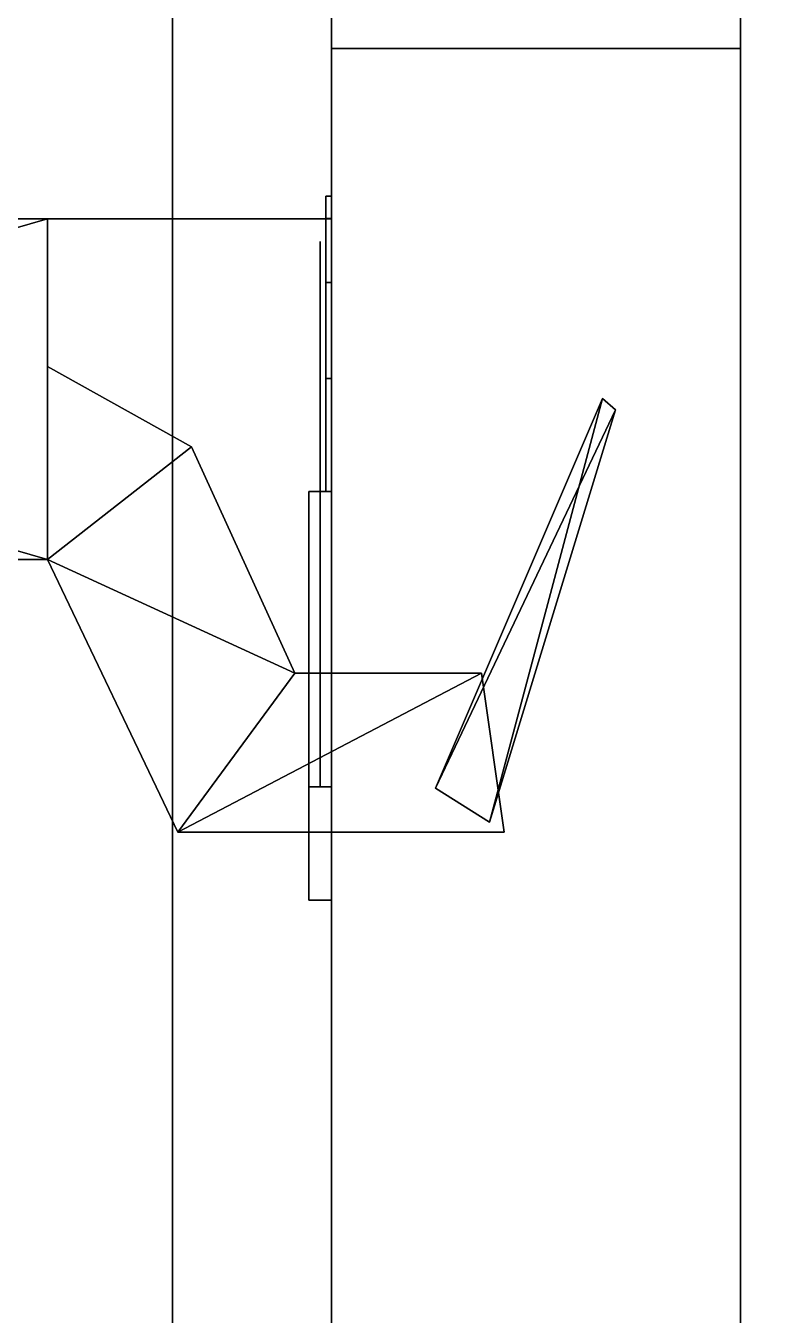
# Model space of a CAD drawing. Extents: x -100 to 4856, y -100 to 4830.
# Drawn here: x 556.5 to 589, y 3785.7 to 3842.5 of the extents above; entities that cross this region are included whole.
import ezdxf

# ---------------------------------------------------------------- set-up
doc = ezdxf.new("R2010")
doc.units = 0
for name, color, linetype in [('LAYER0', 7, 'CONTINUOUS'), ('LAYER147', 7, 'CONTINUOUS'), ('LAYER150', 7, 'CONTINUOUS'), ('LAYER161', 7, 'CONTINUOUS'), ('LAYER405', 28, 'CONTINUOUS'), ('LAYER406', 253, 'CONTINUOUS'), ('LAYER407', 28, 'CONTINUOUS'), ('LAYER408', 253, 'CONTINUOUS'), ('LAYER409', 28, 'CONTINUOUS'), ('LAYER410', 253, 'CONTINUOUS'), ('LAYER411', 28, 'CONTINUOUS'), ('LAYER412', 253, 'CONTINUOUS'), ('LAYER413', 28, 'CONTINUOUS'), ('LAYER414', 253, 'CONTINUOUS'), ('LAYER415', 9, 'CONTINUOUS'), ('LAYER639', 9, 'CONTINUOUS'), ('LAYER699', 9, 'CONTINUOUS')]:
    doc.layers.add(name, color=color, linetype=linetype)

msp = doc.modelspace()

# ---------------------------------------------------------------- linework, layer by layer
at = {"layer": 'LAYER0', "invisible_edges": 1}
for points in [[(4856, 4830, -5), (-100, -100, -5), (-100, 4830, -5), (4856, 4830, -5)], [(-100, -100, -5), (4856, 4830, -5), (4856, -100, -5), (-100, -100, -5)], [(4856, -100), (-100, 4830), (-100, -100), (4856, -100)], [(-100, 4830), (4856, -100), (4856, 4830), (-100, 4830)]]:
    msp.add_3dface(points, dxfattribs=at)
at = {"layer": 'LAYER147', "invisible_edges": 1}
for points in [[(20, 3834), (570, 3852), (570, 3834), (20, 3834)], [(570, 3852), (20, 3834), (20, 3852), (570, 3852)], [(20, 3852, 2540), (570, 3834, 2540), (570, 3852, 2540), (20, 3852, 2540)], [(570, 3834, 2540), (20, 3852, 2540), (20, 3834, 2540), (570, 3834, 2540)], [(570, 3834, 2540), (570, 3852), (570, 3852, 2540), (570, 3834, 2540)], [(570, 3852), (570, 3834, 2540), (570, 3834), (570, 3852)], [(570, 3834, 2540), (20, 3834), (570, 3834), (570, 3834, 2540)], [(20, 3834), (570, 3834, 2540), (20, 3834, 2540), (20, 3834)]]:
    msp.add_3dface(points, dxfattribs=at)
at = {"layer": 'LAYER150', "invisible_edges": 1}
for points in [[(20, 3834, 80), (570, 3054, 80), (20, 3054, 80), (20, 3834, 80)], [(570, 3054, 80), (20, 3834, 80), (570, 3834, 80), (570, 3054, 80)], [(20, 3834, 80), (570, 3834, 98), (570, 3834, 80), (20, 3834, 80)], [(570, 3834, 98), (20, 3834, 80), (20, 3834, 98), (570, 3834, 98)], [(570, 3834, 98), (20, 3054, 98), (570, 3054, 98), (570, 3834, 98)], [(20, 3054, 98), (570, 3834, 98), (20, 3834, 98), (20, 3054, 98)], [(570, 3834, 98), (570, 3054, 80), (570, 3834, 80), (570, 3834, 98)], [(570, 3054, 80), (570, 3834, 98), (570, 3054, 98), (570, 3054, 80)]]:
    msp.add_3dface(points, dxfattribs=at)
at = {"layer": 'LAYER161', "invisible_edges": 1}
for points in [[(20, 3054, 2539), (570, 3834, 2539), (20, 3834, 2539), (20, 3054, 2539)], [(570, 3834, 2539), (20, 3054, 2539), (570, 3054, 2539), (570, 3834, 2539)], [(20, 3834, 2521), (570, 3834, 2539), (570, 3834, 2521), (20, 3834, 2521)], [(570, 3834, 2539), (20, 3834, 2521), (20, 3834, 2539), (570, 3834, 2539)], [(570, 3054, 2521), (20, 3834, 2521), (570, 3834, 2521), (570, 3054, 2521)], [(20, 3834, 2521), (570, 3054, 2521), (20, 3054, 2521), (20, 3834, 2521)], [(570, 3054, 2521), (570, 3834, 2539), (570, 3054, 2539), (570, 3054, 2521)], [(570, 3834, 2539), (570, 3054, 2521), (570, 3834, 2521), (570, 3834, 2539)]]:
    msp.add_3dface(points, dxfattribs=at)
at = {"layer": 'LAYER405'}
for points, invisible_edges in [([(569.75, 3834.01, 178.0251), (569.75, 3835, 183), (569.75, 3833, 183), (569.75, 3833, 177.5)], 10), ([(569.75, 3835, 183), (569.75, 3834.01, 187.9749), (569.75, 3833, 188.5), (569.75, 3833, 183)], 10), ([(569.75, 3831.192, 173.8076), (569.75, 3834.01, 178.0251), (569.75, 3833, 177.5), (569.75, 3829.5, 177.5)], 10), ([(569.75, 3834.01, 187.9749), (569.75, 3831.192, 192.1924), (569.75, 3829.5, 188.5), (569.75, 3833, 188.5)], 10), ([(569.5, 3833, 188.5), (569.5, 3833, 177.5), (569.5, 3826, 177.5), (569.5, 3826.209, 188.3167)], 4), ([(569.75, 3826.975, 170.9896), (569.75, 3831.192, 173.8076), (569.75, 3829.5, 177.5), (569.75, 3826, 177.5)], 10), ([(569.75, 3831.192, 192.1924), (569.75, 3826.975, 195.0104), (569.75, 3826, 188.5), (569.75, 3829.5, 188.5)], 10), ([(569.75, 3822, 170), (569.75, 3826.975, 170.9896), (569.75, 3826, 177.5), (569.75, 3822, 174)], 2), ([(569.75, 3826.975, 195.0104), (569.75, 3822, 196), (569.75, 3822, 192), (569.75, 3826, 188.5)], 8), ([(569.5, 3826.209, 188.3167), (569.5, 3826, 177.5), (569.5, 3822, 174), (569.5, 3822, 192)], 5), ([(569, 3804, 162), (569, 3809, 174), (569, 3822, 174), (569, 3822, 162)], 1), ([(569, 3804, 204), (569, 3809, 192), (569, 3822, 192), (569, 3822, 204)], 1), ([(569.5, 3822, 192), (569.5, 3822, 174), (569.5, 3809, 174), (569.5, 3809, 192)], 1), ([(569, 3804, 204), (569, 3804, 162), (569, 3809, 174), (569, 3809, 192)], 10)]:
    msp.add_3dface(points, dxfattribs=dict(at, invisible_edges=invisible_edges))
for points in [[(569, 3804, 162), (569, 3822, 162), (569, 3822, 162), (569, 3804, 162)], [(569, 3804, 204), (569, 3822, 204), (569, 3822, 204), (569, 3804, 204)], [(569, 3809, 174), (570, 3809, 174), (570, 3822, 174), (569, 3822, 174)], [(569, 3822, 174), (570, 3822, 174), (570, 3822, 162), (569, 3822, 162)], [(569, 3822, 162), (570, 3822, 162), (570, 3804, 162), (569, 3804, 162)], [(569, 3809, 192), (570, 3809, 192), (570, 3822, 192), (569, 3822, 192)], [(569, 3822, 192), (570, 3822, 192), (570, 3822, 204), (569, 3822, 204)], [(569, 3822, 204), (570, 3822, 204), (570, 3804, 204), (569, 3804, 204)], [(570, 3822, 174), (570, 3822, 162), (570, 3822, 174)], [(570, 3822, 192), (570, 3822, 204), (570, 3822, 192)], [(570, 3804, 162), (570, 3822, 162), (570, 3822, 204), (570, 3804, 204)], [(569, 3809, 174), (570, 3809, 174), (570, 3809, 192), (569, 3809, 192)], [(570, 3809, 174), (570, 3809, 192), (570, 3809, 174)], [(569, 3804, 204), (570, 3804, 204), (569, 3804, 204)], [(570, 3804, 162), (570, 3804, 204), (569, 3804, 204), (569, 3804, 162)]]:
    msp.add_3dface(points, dxfattribs=at)
at = {"layer": 'LAYER406'}
for points in [[(557.5, 3834, 176.2174), (557.5, 3819, 176.2174), (505.5, 3834, 176.2174), (557.5, 3834, 176.2174)], [(505.5, 3834, 176.2174), (557.5, 3819, 176.2174), (505.5, 3819, 176.2174), (505.5, 3834, 176.2174)], [(505.5, 3834, 189.7826), (505.5, 3819, 189.7826), (557.5, 3834, 189.7826), (505.5, 3834, 189.7826)], [(557.5, 3834, 189.7826), (505.5, 3819, 189.7826), (557.5, 3819, 189.7826), (557.5, 3834, 189.7826)], [(557.5, 3819, 189.7826), (563.84, 3823.96, 189.7826), (557.5, 3827.5, 189.7826), (557.5, 3819, 189.7826)], [(563.84, 3823.96, 176.2174), (557.5, 3819, 176.2174), (557.5, 3827.5, 176.2174), (563.84, 3823.96, 176.2174)], [(581.92, 3826.09, 177.3478), (582.5, 3825.59, 177.3478), (574.58, 3808.93, 177.3478), (581.92, 3826.09, 177.3478)], [(574.58, 3808.93, 188.6522), (576.96, 3807.43, 188.6522), (581.92, 3826.09, 188.6522), (574.58, 3808.93, 188.6522)], [(581.92, 3826.09, 188.6522), (576.96, 3807.43, 188.6522), (582.5, 3825.59, 188.6522), (581.92, 3826.09, 188.6522)], [(574.58, 3808.93, 177.3478), (582.5, 3825.59, 177.3478), (576.96, 3807.43, 177.3478), (574.58, 3808.93, 177.3478)], [(582.5, 3825.59, 177.3478), (582.5, 3825.59, 188.6522), (576.96, 3807.43, 177.3478), (582.5, 3825.59, 177.3478)], [(576.96, 3807.43, 177.3478), (582.5, 3825.59, 188.6522), (576.96, 3807.43, 188.6522), (576.96, 3807.43, 177.3478)], [(563.84, 3823.96, 189.7826), (557.5, 3819, 189.7826), (568.38, 3814, 189.7826), (563.84, 3823.96, 189.7826)], [(557.5, 3819, 176.2174), (563.84, 3823.96, 176.2174), (568.38, 3814, 176.2174), (557.5, 3819, 176.2174)], [(557.5, 3819, 176.2174), (557.5, 3819, 189.7826), (505.5, 3819, 176.2174), (557.5, 3819, 176.2174)], [(505.5, 3819, 176.2174), (557.5, 3819, 189.7826), (505.5, 3819, 189.7826), (505.5, 3819, 176.2174)], [(568.38, 3814, 189.7826), (557.5, 3819, 189.7826), (563.23, 3807, 189.7826), (568.38, 3814, 189.7826)], [(563.23, 3807, 176.2174), (563.23, 3807, 189.7826), (557.5, 3819, 176.2174), (563.23, 3807, 176.2174)], [(557.5, 3819, 176.2174), (563.23, 3807, 189.7826), (557.5, 3819, 189.7826), (557.5, 3819, 176.2174)], [(557.5, 3819, 176.2174), (568.38, 3814, 176.2174), (563.23, 3807, 176.2174), (557.5, 3819, 176.2174)], [(563.23, 3807, 189.7826), (577.6, 3807, 189.7826), (576.6, 3814, 189.7826), (563.23, 3807, 189.7826)], [(563.23, 3807, 189.7826), (576.6, 3814, 189.7826), (568.38, 3814, 189.7826), (563.23, 3807, 189.7826)], [(577.6, 3807, 176.2174), (563.23, 3807, 176.2174), (576.6, 3814, 176.2174), (577.6, 3807, 176.2174)], [(576.6, 3814, 176.2174), (563.23, 3807, 176.2174), (568.38, 3814, 176.2174), (576.6, 3814, 176.2174)], [(563.23, 3807, 189.7826), (563.23, 3807, 176.2174), (577.6, 3807, 176.2174), (563.23, 3807, 189.7826)], [(563.23, 3807, 189.7826), (577.6, 3807, 176.2174), (577.6, 3807, 189.7826), (563.23, 3807, 189.7826)]]:
    msp.add_3dface(points, dxfattribs=at)
at = {"layer": 'LAYER407'}
for points, invisible_edges in [([(569.75, 3834.01, 741.5251), (569.75, 3835, 746.5), (569.75, 3833, 746.5), (569.75, 3833, 741)], 10), ([(569.75, 3835, 746.5), (569.75, 3834.01, 751.4749), (569.75, 3833, 752), (569.75, 3833, 746.5)], 10), ([(569.75, 3831.192, 737.3076), (569.75, 3834.01, 741.5251), (569.75, 3833, 741), (569.75, 3829.5, 741)], 10), ([(569.75, 3834.01, 751.4749), (569.75, 3831.192, 755.6924), (569.75, 3829.5, 752), (569.75, 3833, 752)], 10), ([(569.5, 3833, 752), (569.5, 3833, 741), (569.5, 3826, 741), (569.5, 3826.209, 751.8167)], 4), ([(569.75, 3826.975, 734.4896), (569.75, 3831.192, 737.3076), (569.75, 3829.5, 741), (569.75, 3826, 741)], 10), ([(569.75, 3831.192, 755.6924), (569.75, 3826.975, 758.5104), (569.75, 3826, 752), (569.75, 3829.5, 752)], 10), ([(569.75, 3822, 733.5), (569.75, 3826.975, 734.4896), (569.75, 3826, 741), (569.75, 3822, 737.5)], 2), ([(569.75, 3826.975, 758.5104), (569.75, 3822, 759.5), (569.75, 3822, 755.5), (569.75, 3826, 752)], 8), ([(569.5, 3826.209, 751.8167), (569.5, 3826, 741), (569.5, 3822, 737.5), (569.5, 3822, 755.5)], 5), ([(569, 3804, 725.5), (569, 3809, 737.5), (569, 3822, 737.5), (569, 3822, 725.5)], 1), ([(569, 3804, 767.5), (569, 3809, 755.5), (569, 3822, 755.5), (569, 3822, 767.5)], 1), ([(569.5, 3822, 755.5), (569.5, 3822, 737.5), (569.5, 3809, 737.5), (569.5, 3809, 755.5)], 1), ([(569, 3804, 767.5), (569, 3804, 725.5), (569, 3809, 737.5), (569, 3809, 755.5)], 10)]:
    msp.add_3dface(points, dxfattribs=dict(at, invisible_edges=invisible_edges))
for points in [[(569, 3804, 725.5), (569, 3822, 725.5), (569, 3822, 725.5), (569, 3804, 725.5)], [(569, 3804, 767.5), (569, 3822, 767.5), (569, 3822, 767.5), (569, 3804, 767.5)], [(569, 3809, 737.5), (570, 3809, 737.5), (570, 3822, 737.5), (569, 3822, 737.5)], [(569, 3822, 737.5), (570, 3822, 737.5), (570, 3822, 725.5), (569, 3822, 725.5)], [(569, 3822, 725.5), (570, 3822, 725.5), (570, 3804, 725.5), (569, 3804, 725.5)], [(569, 3809, 755.5), (570, 3809, 755.5), (570, 3822, 755.5), (569, 3822, 755.5)], [(569, 3822, 755.5), (570, 3822, 755.5), (570, 3822, 767.5), (569, 3822, 767.5)], [(569, 3822, 767.5), (570, 3822, 767.5), (570, 3804, 767.5), (569, 3804, 767.5)], [(570, 3822, 737.5), (570, 3822, 725.5), (570, 3822, 737.5)], [(570, 3822, 755.5), (570, 3822, 767.5), (570, 3822, 755.5)], [(570, 3804, 725.5), (570, 3822, 725.5), (570, 3822, 767.5), (570, 3804, 767.5)], [(569, 3809, 737.5), (570, 3809, 737.5), (570, 3809, 755.5), (569, 3809, 755.5)], [(570, 3809, 737.5), (570, 3809, 755.5), (570, 3809, 737.5)], [(569, 3804, 767.5), (570, 3804, 767.5), (569, 3804, 767.5)], [(570, 3804, 725.5), (570, 3804, 767.5), (569, 3804, 767.5), (569, 3804, 725.5)]]:
    msp.add_3dface(points, dxfattribs=at)
at = {"layer": 'LAYER408'}
for points in [[(557.5, 3834, 739.7174), (557.5, 3819, 739.7174), (505.5, 3834, 739.7174), (557.5, 3834, 739.7174)], [(505.5, 3834, 739.7174), (557.5, 3819, 739.7174), (505.5, 3819, 739.7174), (505.5, 3834, 739.7174)], [(505.5, 3834, 753.2826), (505.5, 3819, 753.2826), (557.5, 3834, 753.2826), (505.5, 3834, 753.2826)], [(557.5, 3834, 753.2826), (505.5, 3819, 753.2826), (557.5, 3819, 753.2826), (557.5, 3834, 753.2826)], [(557.5, 3819, 753.2826), (563.84, 3823.96, 753.2826), (557.5, 3827.5, 753.2826), (557.5, 3819, 753.2826)], [(563.84, 3823.96, 739.7174), (557.5, 3819, 739.7174), (557.5, 3827.5, 739.7174), (563.84, 3823.96, 739.7174)], [(581.92, 3826.09, 740.8478), (582.5, 3825.59, 740.8478), (574.58, 3808.93, 740.8478), (581.92, 3826.09, 740.8478)], [(574.58, 3808.93, 752.1522), (576.96, 3807.43, 752.1522), (581.92, 3826.09, 752.1522), (574.58, 3808.93, 752.1522)], [(581.92, 3826.09, 752.1522), (576.96, 3807.43, 752.1522), (582.5, 3825.59, 752.1522), (581.92, 3826.09, 752.1522)], [(574.58, 3808.93, 740.8478), (582.5, 3825.59, 740.8478), (576.96, 3807.43, 740.8478), (574.58, 3808.93, 740.8478)], [(582.5, 3825.59, 740.8478), (582.5, 3825.59, 752.1522), (576.96, 3807.43, 740.8478), (582.5, 3825.59, 740.8478)], [(576.96, 3807.43, 740.8478), (582.5, 3825.59, 752.1522), (576.96, 3807.43, 752.1522), (576.96, 3807.43, 740.8478)], [(563.84, 3823.96, 753.2826), (557.5, 3819, 753.2826), (568.38, 3814, 753.2826), (563.84, 3823.96, 753.2826)], [(557.5, 3819, 739.7174), (563.84, 3823.96, 739.7174), (568.38, 3814, 739.7174), (557.5, 3819, 739.7174)], [(557.5, 3819, 739.7174), (557.5, 3819, 753.2826), (505.5, 3819, 739.7174), (557.5, 3819, 739.7174)], [(505.5, 3819, 739.7174), (557.5, 3819, 753.2826), (505.5, 3819, 753.2826), (505.5, 3819, 739.7174)], [(568.38, 3814, 753.2826), (557.5, 3819, 753.2826), (563.23, 3807, 753.2826), (568.38, 3814, 753.2826)], [(563.23, 3807, 739.7174), (563.23, 3807, 753.2826), (557.5, 3819, 739.7174), (563.23, 3807, 739.7174)], [(557.5, 3819, 739.7174), (563.23, 3807, 753.2826), (557.5, 3819, 753.2826), (557.5, 3819, 739.7174)], [(557.5, 3819, 739.7174), (568.38, 3814, 739.7174), (563.23, 3807, 739.7174), (557.5, 3819, 739.7174)], [(563.23, 3807, 753.2826), (577.6, 3807, 753.2826), (576.6, 3814, 753.2826), (563.23, 3807, 753.2826)], [(563.23, 3807, 753.2826), (576.6, 3814, 753.2826), (568.38, 3814, 753.2826), (563.23, 3807, 753.2826)], [(577.6, 3807, 739.7174), (563.23, 3807, 739.7174), (576.6, 3814, 739.7174), (577.6, 3807, 739.7174)], [(576.6, 3814, 739.7174), (563.23, 3807, 739.7174), (568.38, 3814, 739.7174), (576.6, 3814, 739.7174)], [(563.23, 3807, 753.2826), (563.23, 3807, 739.7174), (577.6, 3807, 739.7174), (563.23, 3807, 753.2826)], [(563.23, 3807, 753.2826), (577.6, 3807, 739.7174), (577.6, 3807, 753.2826), (563.23, 3807, 753.2826)]]:
    msp.add_3dface(points, dxfattribs=at)
at = {"layer": 'LAYER409'}
for points, invisible_edges in [([(569.75, 3834.01, 1305.025), (569.75, 3835, 1310), (569.75, 3833, 1310), (569.75, 3833, 1304.5)], 10), ([(569.75, 3835, 1310), (569.75, 3834.01, 1314.975), (569.75, 3833, 1315.5), (569.75, 3833, 1310)], 10), ([(569.75, 3831.192, 1300.808), (569.75, 3834.01, 1305.025), (569.75, 3833, 1304.5), (569.75, 3829.5, 1304.5)], 10), ([(569.75, 3834.01, 1314.975), (569.75, 3831.192, 1319.192), (569.75, 3829.5, 1315.5), (569.75, 3833, 1315.5)], 10), ([(569.5, 3833, 1315.5), (569.5, 3833, 1304.5), (569.5, 3826, 1304.5), (569.5, 3826.209, 1315.317)], 4), ([(569.75, 3826.975, 1297.99), (569.75, 3831.192, 1300.808), (569.75, 3829.5, 1304.5), (569.75, 3826, 1304.5)], 10), ([(569.75, 3831.192, 1319.192), (569.75, 3826.975, 1322.01), (569.75, 3826, 1315.5), (569.75, 3829.5, 1315.5)], 10), ([(569.75, 3822, 1297), (569.75, 3826.975, 1297.99), (569.75, 3826, 1304.5), (569.75, 3822, 1301)], 2), ([(569.75, 3826.975, 1322.01), (569.75, 3822, 1323), (569.75, 3822, 1319), (569.75, 3826, 1315.5)], 8), ([(569.5, 3826.209, 1315.317), (569.5, 3826, 1304.5), (569.5, 3822, 1301), (569.5, 3822, 1319)], 5), ([(569, 3804, 1289), (569, 3809, 1301), (569, 3822, 1301), (569, 3822, 1289)], 1), ([(569, 3804, 1331), (569, 3809, 1319), (569, 3822, 1319), (569, 3822, 1331)], 1), ([(569.5, 3822, 1319), (569.5, 3822, 1301), (569.5, 3809, 1301), (569.5, 3809, 1319)], 1), ([(569, 3804, 1331), (569, 3804, 1289), (569, 3809, 1301), (569, 3809, 1319)], 10)]:
    msp.add_3dface(points, dxfattribs=dict(at, invisible_edges=invisible_edges))
for points in [[(569, 3804, 1289), (569, 3822, 1289), (569, 3822, 1289), (569, 3804, 1289)], [(569, 3804, 1331), (569, 3822, 1331), (569, 3822, 1331), (569, 3804, 1331)], [(569, 3809, 1301), (570, 3809, 1301), (570, 3822, 1301), (569, 3822, 1301)], [(569, 3822, 1301), (570, 3822, 1301), (570, 3822, 1289), (569, 3822, 1289)], [(569, 3822, 1289), (570, 3822, 1289), (570, 3804, 1289), (569, 3804, 1289)], [(569, 3809, 1319), (570, 3809, 1319), (570, 3822, 1319), (569, 3822, 1319)], [(569, 3822, 1319), (570, 3822, 1319), (570, 3822, 1331), (569, 3822, 1331)], [(569, 3822, 1331), (570, 3822, 1331), (570, 3804, 1331), (569, 3804, 1331)], [(570, 3822, 1301), (570, 3822, 1289), (570, 3822, 1301)], [(570, 3822, 1319), (570, 3822, 1331), (570, 3822, 1319)], [(570, 3804, 1289), (570, 3822, 1289), (570, 3822, 1331), (570, 3804, 1331)], [(569, 3809, 1301), (570, 3809, 1301), (570, 3809, 1319), (569, 3809, 1319)], [(570, 3809, 1301), (570, 3809, 1319), (570, 3809, 1301)], [(569, 3804, 1331), (570, 3804, 1331), (569, 3804, 1331)], [(570, 3804, 1289), (570, 3804, 1331), (569, 3804, 1331), (569, 3804, 1289)]]:
    msp.add_3dface(points, dxfattribs=at)
at = {"layer": 'LAYER410'}
for points in [[(557.5, 3834, 1303.217), (557.5, 3819, 1303.217), (505.5, 3834, 1303.217), (557.5, 3834, 1303.217)], [(505.5, 3834, 1303.217), (557.5, 3819, 1303.217), (505.5, 3819, 1303.217), (505.5, 3834, 1303.217)], [(505.5, 3834, 1316.783), (505.5, 3819, 1316.783), (557.5, 3834, 1316.783), (505.5, 3834, 1316.783)], [(557.5, 3834, 1316.783), (505.5, 3819, 1316.783), (557.5, 3819, 1316.783), (557.5, 3834, 1316.783)], [(557.5, 3819, 1316.783), (563.84, 3823.96, 1316.783), (557.5, 3827.5, 1316.783), (557.5, 3819, 1316.783)], [(563.84, 3823.96, 1303.217), (557.5, 3819, 1303.217), (557.5, 3827.5, 1303.217), (563.84, 3823.96, 1303.217)], [(581.92, 3826.09, 1304.348), (582.5, 3825.59, 1304.348), (574.58, 3808.93, 1304.348), (581.92, 3826.09, 1304.348)], [(574.58, 3808.93, 1315.652), (576.96, 3807.43, 1315.652), (581.92, 3826.09, 1315.652), (574.58, 3808.93, 1315.652)], [(581.92, 3826.09, 1315.652), (576.96, 3807.43, 1315.652), (582.5, 3825.59, 1315.652), (581.92, 3826.09, 1315.652)], [(574.58, 3808.93, 1304.348), (582.5, 3825.59, 1304.348), (576.96, 3807.43, 1304.348), (574.58, 3808.93, 1304.348)], [(582.5, 3825.59, 1304.348), (582.5, 3825.59, 1315.652), (576.96, 3807.43, 1304.348), (582.5, 3825.59, 1304.348)], [(576.96, 3807.43, 1304.348), (582.5, 3825.59, 1315.652), (576.96, 3807.43, 1315.652), (576.96, 3807.43, 1304.348)], [(563.84, 3823.96, 1316.783), (557.5, 3819, 1316.783), (568.38, 3814, 1316.783), (563.84, 3823.96, 1316.783)], [(557.5, 3819, 1303.217), (563.84, 3823.96, 1303.217), (568.38, 3814, 1303.217), (557.5, 3819, 1303.217)], [(557.5, 3819, 1303.217), (557.5, 3819, 1316.783), (505.5, 3819, 1303.217), (557.5, 3819, 1303.217)], [(505.5, 3819, 1303.217), (557.5, 3819, 1316.783), (505.5, 3819, 1316.783), (505.5, 3819, 1303.217)], [(568.38, 3814, 1316.783), (557.5, 3819, 1316.783), (563.23, 3807, 1316.783), (568.38, 3814, 1316.783)], [(563.23, 3807, 1303.217), (563.23, 3807, 1316.783), (557.5, 3819, 1303.217), (563.23, 3807, 1303.217)], [(557.5, 3819, 1303.217), (563.23, 3807, 1316.783), (557.5, 3819, 1316.783), (557.5, 3819, 1303.217)], [(557.5, 3819, 1303.217), (568.38, 3814, 1303.217), (563.23, 3807, 1303.217), (557.5, 3819, 1303.217)], [(563.23, 3807, 1316.783), (577.6, 3807, 1316.783), (576.6, 3814, 1316.783), (563.23, 3807, 1316.783)], [(563.23, 3807, 1316.783), (576.6, 3814, 1316.783), (568.38, 3814, 1316.783), (563.23, 3807, 1316.783)], [(577.6, 3807, 1303.217), (563.23, 3807, 1303.217), (576.6, 3814, 1303.217), (577.6, 3807, 1303.217)], [(576.6, 3814, 1303.217), (563.23, 3807, 1303.217), (568.38, 3814, 1303.217), (576.6, 3814, 1303.217)], [(563.23, 3807, 1316.783), (563.23, 3807, 1303.217), (577.6, 3807, 1303.217), (563.23, 3807, 1316.783)], [(563.23, 3807, 1316.783), (577.6, 3807, 1303.217), (577.6, 3807, 1316.783), (563.23, 3807, 1316.783)]]:
    msp.add_3dface(points, dxfattribs=at)
at = {"layer": 'LAYER411'}
for points, invisible_edges in [([(569.75, 3834.01, 1868.525), (569.75, 3835, 1873.5), (569.75, 3833, 1873.5), (569.75, 3833, 1868)], 10), ([(569.75, 3835, 1873.5), (569.75, 3834.01, 1878.475), (569.75, 3833, 1879), (569.75, 3833, 1873.5)], 10), ([(569.75, 3831.192, 1864.308), (569.75, 3834.01, 1868.525), (569.75, 3833, 1868), (569.75, 3829.5, 1868)], 10), ([(569.75, 3834.01, 1878.475), (569.75, 3831.192, 1882.692), (569.75, 3829.5, 1879), (569.75, 3833, 1879)], 10), ([(569.5, 3833, 1879), (569.5, 3833, 1868), (569.5, 3826, 1868), (569.5, 3826.209, 1878.817)], 4), ([(569.75, 3826.975, 1861.49), (569.75, 3831.192, 1864.308), (569.75, 3829.5, 1868), (569.75, 3826, 1868)], 10), ([(569.75, 3831.192, 1882.692), (569.75, 3826.975, 1885.51), (569.75, 3826, 1879), (569.75, 3829.5, 1879)], 10), ([(569.75, 3822, 1860.5), (569.75, 3826.975, 1861.49), (569.75, 3826, 1868), (569.75, 3822, 1864.5)], 2), ([(569.75, 3826.975, 1885.51), (569.75, 3822, 1886.5), (569.75, 3822, 1882.5), (569.75, 3826, 1879)], 8), ([(569.5, 3826.209, 1878.817), (569.5, 3826, 1868), (569.5, 3822, 1864.5), (569.5, 3822, 1882.5)], 5), ([(569, 3804, 1852.5), (569, 3809, 1864.5), (569, 3822, 1864.5), (569, 3822, 1852.5)], 1), ([(569, 3804, 1894.5), (569, 3809, 1882.5), (569, 3822, 1882.5), (569, 3822, 1894.5)], 1), ([(569.5, 3822, 1882.5), (569.5, 3822, 1864.5), (569.5, 3809, 1864.5), (569.5, 3809, 1882.5)], 1), ([(569, 3804, 1894.5), (569, 3804, 1852.5), (569, 3809, 1864.5), (569, 3809, 1882.5)], 10)]:
    msp.add_3dface(points, dxfattribs=dict(at, invisible_edges=invisible_edges))
for points in [[(569, 3804, 1852.5), (569, 3822, 1852.5), (569, 3822, 1852.5), (569, 3804, 1852.5)], [(569, 3804, 1894.5), (569, 3822, 1894.5), (569, 3822, 1894.5), (569, 3804, 1894.5)], [(569, 3809, 1864.5), (570, 3809, 1864.5), (570, 3822, 1864.5), (569, 3822, 1864.5)], [(569, 3822, 1864.5), (570, 3822, 1864.5), (570, 3822, 1852.5), (569, 3822, 1852.5)], [(569, 3822, 1852.5), (570, 3822, 1852.5), (570, 3804, 1852.5), (569, 3804, 1852.5)], [(569, 3809, 1882.5), (570, 3809, 1882.5), (570, 3822, 1882.5), (569, 3822, 1882.5)], [(569, 3822, 1882.5), (570, 3822, 1882.5), (570, 3822, 1894.5), (569, 3822, 1894.5)], [(569, 3822, 1894.5), (570, 3822, 1894.5), (570, 3804, 1894.5), (569, 3804, 1894.5)], [(570, 3822, 1864.5), (570, 3822, 1852.5), (570, 3822, 1864.5)], [(570, 3822, 1882.5), (570, 3822, 1894.5), (570, 3822, 1882.5)], [(570, 3804, 1852.5), (570, 3822, 1852.5), (570, 3822, 1894.5), (570, 3804, 1894.5)], [(569, 3809, 1864.5), (570, 3809, 1864.5), (570, 3809, 1882.5), (569, 3809, 1882.5)], [(570, 3809, 1864.5), (570, 3809, 1882.5), (570, 3809, 1864.5)], [(569, 3804, 1894.5), (570, 3804, 1894.5), (569, 3804, 1894.5)], [(570, 3804, 1852.5), (570, 3804, 1894.5), (569, 3804, 1894.5), (569, 3804, 1852.5)]]:
    msp.add_3dface(points, dxfattribs=at)
at = {"layer": 'LAYER412'}
for points in [[(557.5, 3834, 1866.717), (557.5, 3819, 1866.717), (505.5, 3834, 1866.717), (557.5, 3834, 1866.717)], [(505.5, 3834, 1866.717), (557.5, 3819, 1866.717), (505.5, 3819, 1866.717), (505.5, 3834, 1866.717)], [(505.5, 3834, 1880.283), (505.5, 3819, 1880.283), (557.5, 3834, 1880.283), (505.5, 3834, 1880.283)], [(557.5, 3834, 1880.283), (505.5, 3819, 1880.283), (557.5, 3819, 1880.283), (557.5, 3834, 1880.283)], [(557.5, 3819, 1880.283), (563.84, 3823.96, 1880.283), (557.5, 3827.5, 1880.283), (557.5, 3819, 1880.283)], [(563.84, 3823.96, 1866.717), (557.5, 3819, 1866.717), (557.5, 3827.5, 1866.717), (563.84, 3823.96, 1866.717)], [(581.92, 3826.09, 1867.848), (582.5, 3825.59, 1867.848), (574.58, 3808.93, 1867.848), (581.92, 3826.09, 1867.848)], [(574.58, 3808.93, 1879.152), (576.96, 3807.43, 1879.152), (581.92, 3826.09, 1879.152), (574.58, 3808.93, 1879.152)], [(581.92, 3826.09, 1879.152), (576.96, 3807.43, 1879.152), (582.5, 3825.59, 1879.152), (581.92, 3826.09, 1879.152)], [(574.58, 3808.93, 1867.848), (582.5, 3825.59, 1867.848), (576.96, 3807.43, 1867.848), (574.58, 3808.93, 1867.848)], [(582.5, 3825.59, 1867.848), (582.5, 3825.59, 1879.152), (576.96, 3807.43, 1867.848), (582.5, 3825.59, 1867.848)], [(576.96, 3807.43, 1867.848), (582.5, 3825.59, 1879.152), (576.96, 3807.43, 1879.152), (576.96, 3807.43, 1867.848)], [(563.84, 3823.96, 1880.283), (557.5, 3819, 1880.283), (568.38, 3814, 1880.283), (563.84, 3823.96, 1880.283)], [(557.5, 3819, 1866.717), (563.84, 3823.96, 1866.717), (568.38, 3814, 1866.717), (557.5, 3819, 1866.717)], [(557.5, 3819, 1866.717), (557.5, 3819, 1880.283), (505.5, 3819, 1866.717), (557.5, 3819, 1866.717)], [(505.5, 3819, 1866.717), (557.5, 3819, 1880.283), (505.5, 3819, 1880.283), (505.5, 3819, 1866.717)], [(568.38, 3814, 1880.283), (557.5, 3819, 1880.283), (563.23, 3807, 1880.283), (568.38, 3814, 1880.283)], [(563.23, 3807, 1866.717), (563.23, 3807, 1880.283), (557.5, 3819, 1866.717), (563.23, 3807, 1866.717)], [(557.5, 3819, 1866.717), (563.23, 3807, 1880.283), (557.5, 3819, 1880.283), (557.5, 3819, 1866.717)], [(557.5, 3819, 1866.717), (568.38, 3814, 1866.717), (563.23, 3807, 1866.717), (557.5, 3819, 1866.717)], [(563.23, 3807, 1880.283), (577.6, 3807, 1880.283), (576.6, 3814, 1880.283), (563.23, 3807, 1880.283)], [(563.23, 3807, 1880.283), (576.6, 3814, 1880.283), (568.38, 3814, 1880.283), (563.23, 3807, 1880.283)], [(577.6, 3807, 1866.717), (563.23, 3807, 1866.717), (576.6, 3814, 1866.717), (577.6, 3807, 1866.717)], [(576.6, 3814, 1866.717), (563.23, 3807, 1866.717), (568.38, 3814, 1866.717), (576.6, 3814, 1866.717)], [(563.23, 3807, 1880.283), (563.23, 3807, 1866.717), (577.6, 3807, 1866.717), (563.23, 3807, 1880.283)], [(563.23, 3807, 1880.283), (577.6, 3807, 1866.717), (577.6, 3807, 1880.283), (563.23, 3807, 1880.283)]]:
    msp.add_3dface(points, dxfattribs=at)
at = {"layer": 'LAYER413'}
for points, invisible_edges in [([(569.75, 3834.01, 2432.025), (569.75, 3835, 2437), (569.75, 3833, 2437), (569.75, 3833, 2431.5)], 10), ([(569.75, 3835, 2437), (569.75, 3834.01, 2441.975), (569.75, 3833, 2442.5), (569.75, 3833, 2437)], 10), ([(569.75, 3831.192, 2427.808), (569.75, 3834.01, 2432.025), (569.75, 3833, 2431.5), (569.75, 3829.5, 2431.5)], 10), ([(569.75, 3834.01, 2441.975), (569.75, 3831.192, 2446.192), (569.75, 3829.5, 2442.5), (569.75, 3833, 2442.5)], 10), ([(569.5, 3833, 2442.5), (569.5, 3833, 2431.5), (569.5, 3826, 2431.5), (569.5, 3826.209, 2442.317)], 4), ([(569.75, 3826.975, 2424.99), (569.75, 3831.192, 2427.808), (569.75, 3829.5, 2431.5), (569.75, 3826, 2431.5)], 10), ([(569.75, 3831.192, 2446.192), (569.75, 3826.975, 2449.01), (569.75, 3826, 2442.5), (569.75, 3829.5, 2442.5)], 10), ([(569.75, 3822, 2424), (569.75, 3826.975, 2424.99), (569.75, 3826, 2431.5), (569.75, 3822, 2428)], 2), ([(569.75, 3826.975, 2449.01), (569.75, 3822, 2450), (569.75, 3822, 2446), (569.75, 3826, 2442.5)], 8), ([(569.5, 3826.209, 2442.317), (569.5, 3826, 2431.5), (569.5, 3822, 2428), (569.5, 3822, 2446)], 5), ([(569, 3804, 2416), (569, 3809, 2428), (569, 3822, 2428), (569, 3822, 2416)], 1), ([(569, 3804, 2458), (569, 3809, 2446), (569, 3822, 2446), (569, 3822, 2458)], 1), ([(569.5, 3822, 2446), (569.5, 3822, 2428), (569.5, 3809, 2428), (569.5, 3809, 2446)], 1), ([(569, 3804, 2458), (569, 3804, 2416), (569, 3809, 2428), (569, 3809, 2446)], 10)]:
    msp.add_3dface(points, dxfattribs=dict(at, invisible_edges=invisible_edges))
for points in [[(569, 3804, 2416), (569, 3822, 2416), (569, 3822, 2416), (569, 3804, 2416)], [(569, 3804, 2458), (569, 3822, 2458), (569, 3822, 2458), (569, 3804, 2458)], [(569, 3809, 2428), (570, 3809, 2428), (570, 3822, 2428), (569, 3822, 2428)], [(569, 3822, 2428), (570, 3822, 2428), (570, 3822, 2416), (569, 3822, 2416)], [(569, 3822, 2416), (570, 3822, 2416), (570, 3804, 2416), (569, 3804, 2416)], [(569, 3809, 2446), (570, 3809, 2446), (570, 3822, 2446), (569, 3822, 2446)], [(569, 3822, 2446), (570, 3822, 2446), (570, 3822, 2458), (569, 3822, 2458)], [(569, 3822, 2458), (570, 3822, 2458), (570, 3804, 2458), (569, 3804, 2458)], [(570, 3822, 2428), (570, 3822, 2416), (570, 3822, 2428)], [(570, 3822, 2446), (570, 3822, 2458), (570, 3822, 2446)], [(570, 3804, 2416), (570, 3822, 2416), (570, 3822, 2458), (570, 3804, 2458)], [(569, 3809, 2428), (570, 3809, 2428), (570, 3809, 2446), (569, 3809, 2446)], [(570, 3809, 2428), (570, 3809, 2446), (570, 3809, 2428)], [(569, 3804, 2458), (570, 3804, 2458), (569, 3804, 2458)], [(570, 3804, 2416), (570, 3804, 2458), (569, 3804, 2458), (569, 3804, 2416)]]:
    msp.add_3dface(points, dxfattribs=at)
at = {"layer": 'LAYER414'}
for points in [[(557.5, 3834, 2430.217), (557.5, 3819, 2430.217), (505.5, 3834, 2430.217), (557.5, 3834, 2430.217)], [(505.5, 3834, 2430.217), (557.5, 3819, 2430.217), (505.5, 3819, 2430.217), (505.5, 3834, 2430.217)], [(505.5, 3834, 2443.783), (505.5, 3819, 2443.783), (557.5, 3834, 2443.783), (505.5, 3834, 2443.783)], [(557.5, 3834, 2443.783), (505.5, 3819, 2443.783), (557.5, 3819, 2443.783), (557.5, 3834, 2443.783)], [(557.5, 3819, 2443.783), (563.84, 3823.96, 2443.783), (557.5, 3827.5, 2443.783), (557.5, 3819, 2443.783)], [(563.84, 3823.96, 2430.217), (557.5, 3819, 2430.217), (557.5, 3827.5, 2430.217), (563.84, 3823.96, 2430.217)], [(581.92, 3826.09, 2431.348), (582.5, 3825.59, 2431.348), (574.58, 3808.93, 2431.348), (581.92, 3826.09, 2431.348)], [(574.58, 3808.93, 2442.652), (576.96, 3807.43, 2442.652), (581.92, 3826.09, 2442.652), (574.58, 3808.93, 2442.652)], [(581.92, 3826.09, 2442.652), (576.96, 3807.43, 2442.652), (582.5, 3825.59, 2442.652), (581.92, 3826.09, 2442.652)], [(574.58, 3808.93, 2431.348), (582.5, 3825.59, 2431.348), (576.96, 3807.43, 2431.348), (574.58, 3808.93, 2431.348)], [(582.5, 3825.59, 2431.348), (582.5, 3825.59, 2442.652), (576.96, 3807.43, 2431.348), (582.5, 3825.59, 2431.348)], [(576.96, 3807.43, 2431.348), (582.5, 3825.59, 2442.652), (576.96, 3807.43, 2442.652), (576.96, 3807.43, 2431.348)], [(563.84, 3823.96, 2443.783), (557.5, 3819, 2443.783), (568.38, 3814, 2443.783), (563.84, 3823.96, 2443.783)], [(557.5, 3819, 2430.217), (563.84, 3823.96, 2430.217), (568.38, 3814, 2430.217), (557.5, 3819, 2430.217)], [(557.5, 3819, 2430.217), (557.5, 3819, 2443.783), (505.5, 3819, 2430.217), (557.5, 3819, 2430.217)], [(505.5, 3819, 2430.217), (557.5, 3819, 2443.783), (505.5, 3819, 2443.783), (505.5, 3819, 2430.217)], [(568.38, 3814, 2443.783), (557.5, 3819, 2443.783), (563.23, 3807, 2443.783), (568.38, 3814, 2443.783)], [(563.23, 3807, 2430.217), (563.23, 3807, 2443.783), (557.5, 3819, 2430.217), (563.23, 3807, 2430.217)], [(557.5, 3819, 2430.217), (563.23, 3807, 2443.783), (557.5, 3819, 2443.783), (557.5, 3819, 2430.217)], [(557.5, 3819, 2430.217), (568.38, 3814, 2430.217), (563.23, 3807, 2430.217), (557.5, 3819, 2430.217)], [(563.23, 3807, 2443.783), (577.6, 3807, 2443.783), (576.6, 3814, 2443.783), (563.23, 3807, 2443.783)], [(563.23, 3807, 2443.783), (576.6, 3814, 2443.783), (568.38, 3814, 2443.783), (563.23, 3807, 2443.783)], [(577.6, 3807, 2430.217), (563.23, 3807, 2430.217), (576.6, 3814, 2430.217), (577.6, 3807, 2430.217)], [(576.6, 3814, 2430.217), (563.23, 3807, 2430.217), (568.38, 3814, 2430.217), (576.6, 3814, 2430.217)], [(563.23, 3807, 2443.783), (563.23, 3807, 2430.217), (577.6, 3807, 2430.217), (563.23, 3807, 2443.783)], [(563.23, 3807, 2443.783), (577.6, 3807, 2430.217), (577.6, 3807, 2443.783), (563.23, 3807, 2443.783)]]:
    msp.add_3dface(points, dxfattribs=at)
at = {"layer": 'LAYER415', "invisible_edges": 1}
for points in [[(570, 3445.5, 2537), (570, 3841.5, 83), (570, 3445.5, 83), (570, 3445.5, 2537)], [(570, 3841.5, 83), (570, 3445.5, 2537), (570, 3841.5, 2537), (570, 3841.5, 83)], [(588, 3445.5, 83), (570, 3841.5, 83), (588, 3841.5, 83), (588, 3445.5, 83)], [(570, 3841.5, 83), (588, 3445.5, 83), (570, 3445.5, 83), (570, 3841.5, 83)], [(588, 3841.5, 2537), (570, 3841.5, 83), (570, 3841.5, 2537), (588, 3841.5, 2537)], [(570, 3841.5, 83), (588, 3841.5, 2537), (588, 3841.5, 83), (570, 3841.5, 83)], [(570, 3445.5, 2537), (588, 3841.5, 2537), (570, 3841.5, 2537), (570, 3445.5, 2537)], [(588, 3841.5, 2537), (570, 3445.5, 2537), (588, 3445.5, 2537), (588, 3841.5, 2537)], [(588, 3841.5, 2537), (588, 3445.5, 83), (588, 3841.5, 83), (588, 3841.5, 2537)], [(588, 3445.5, 83), (588, 3841.5, 2537), (588, 3445.5, 2537), (588, 3445.5, 83)]]:
    msp.add_3dface(points, dxfattribs=at)
at = {"layer": 'LAYER639', "invisible_edges": 1}
for points in [[(563, 4660, 2540), (545, 3045, 2540), (545, 4660, 2540), (563, 4660, 2540)], [(545, 3045, 2540), (563, 4660, 2540), (563, 3045, 2540), (545, 3045, 2540)], [(563, 3045, 2640), (545, 4660, 2640), (545, 3045, 2640), (563, 3045, 2640)], [(545, 4660, 2640), (563, 3045, 2640), (563, 4660, 2640), (545, 4660, 2640)], [(563, 4660, 2540), (563, 3045, 2640), (563, 3045, 2540), (563, 4660, 2540)], [(563, 3045, 2640), (563, 4660, 2540), (563, 4660, 2640), (563, 3045, 2640)]]:
    msp.add_3dface(points, dxfattribs=at)
at = {"layer": 'LAYER699', "invisible_edges": 1}
for points in [[(570, 4260, 80), (570, 3043), (570, 3043, 80), (570, 4260, 80)], [(570, 3043), (570, 4260, 80), (570, 4260), (570, 3043)], [(588, 4260), (570, 3043), (570, 4260), (588, 4260)], [(570, 3043), (588, 4260), (588, 3043), (570, 3043)], [(588, 3043, 80), (570, 4260, 80), (570, 3043, 80), (588, 3043, 80)], [(570, 4260, 80), (588, 3043, 80), (588, 4260, 80), (570, 4260, 80)], [(588, 4260), (588, 3043, 80), (588, 3043), (588, 4260)], [(588, 3043, 80), (588, 4260), (588, 4260, 80), (588, 3043, 80)]]:
    msp.add_3dface(points, dxfattribs=at)

# ---------------------------------------------------------------- meshes
at = {"layer": 'LAYER405'}
mesh = msp.add_polymesh((2, 9), dxfattribs=at)
for k, corner in enumerate([(569.75, 3822, 170), (569.75, 3826.975, 170.9896), (569.75, 3831.192, 173.8076), (569.75, 3834.01, 178.0251), (569.75, 3835, 183), (569.75, 3834.01, 187.9749), (569.75, 3831.192, 192.1924), (569.75, 3826.975, 195.0104), (569.75, 3822, 196), (570, 3822, 170), (570, 3826.975, 170.9896), (570, 3831.192, 173.8076), (570, 3834.01, 178.0251), (570, 3835, 183), (570, 3834.01, 187.9749), (570, 3831.192, 192.1924), (570, 3826.975, 195.0104), (570, 3822, 196)]):
    mesh.set_mesh_vertex(divmod(k, 9), corner)
at = {"layer": 'LAYER407'}
mesh = msp.add_polymesh((2, 9), dxfattribs=at)
for k, corner in enumerate([(569.75, 3822, 733.5), (569.75, 3826.975, 734.4896), (569.75, 3831.192, 737.3076), (569.75, 3834.01, 741.5251), (569.75, 3835, 746.5), (569.75, 3834.01, 751.4749), (569.75, 3831.192, 755.6924), (569.75, 3826.975, 758.5104), (569.75, 3822, 759.5), (570, 3822, 733.5), (570, 3826.975, 734.4896), (570, 3831.192, 737.3076), (570, 3834.01, 741.5251), (570, 3835, 746.5), (570, 3834.01, 751.4749), (570, 3831.192, 755.6924), (570, 3826.975, 758.5104), (570, 3822, 759.5)]):
    mesh.set_mesh_vertex(divmod(k, 9), corner)
at = {"layer": 'LAYER409'}
mesh = msp.add_polymesh((2, 9), dxfattribs=at)
for k, corner in enumerate([(569.75, 3822, 1297), (569.75, 3826.975, 1297.99), (569.75, 3831.192, 1300.808), (569.75, 3834.01, 1305.025), (569.75, 3835, 1310), (569.75, 3834.01, 1314.975), (569.75, 3831.192, 1319.192), (569.75, 3826.975, 1322.01), (569.75, 3822, 1323), (570, 3822, 1297), (570, 3826.975, 1297.99), (570, 3831.192, 1300.808), (570, 3834.01, 1305.025), (570, 3835, 1310), (570, 3834.01, 1314.975), (570, 3831.192, 1319.192), (570, 3826.975, 1322.01), (570, 3822, 1323)]):
    mesh.set_mesh_vertex(divmod(k, 9), corner)
at = {"layer": 'LAYER411'}
mesh = msp.add_polymesh((2, 9), dxfattribs=at)
for k, corner in enumerate([(569.75, 3822, 1860.5), (569.75, 3826.975, 1861.49), (569.75, 3831.192, 1864.308), (569.75, 3834.01, 1868.525), (569.75, 3835, 1873.5), (569.75, 3834.01, 1878.475), (569.75, 3831.192, 1882.692), (569.75, 3826.975, 1885.51), (569.75, 3822, 1886.5), (570, 3822, 1860.5), (570, 3826.975, 1861.49), (570, 3831.192, 1864.308), (570, 3834.01, 1868.525), (570, 3835, 1873.5), (570, 3834.01, 1878.475), (570, 3831.192, 1882.692), (570, 3826.975, 1885.51), (570, 3822, 1886.5)]):
    mesh.set_mesh_vertex(divmod(k, 9), corner)
at = {"layer": 'LAYER413'}
mesh = msp.add_polymesh((2, 9), dxfattribs=at)
for k, corner in enumerate([(569.75, 3822, 2424), (569.75, 3826.975, 2424.99), (569.75, 3831.192, 2427.808), (569.75, 3834.01, 2432.025), (569.75, 3835, 2437), (569.75, 3834.01, 2441.975), (569.75, 3831.192, 2446.192), (569.75, 3826.975, 2449.01), (569.75, 3822, 2450), (570, 3822, 2424), (570, 3826.975, 2424.99), (570, 3831.192, 2427.808), (570, 3834.01, 2432.025), (570, 3835, 2437), (570, 3834.01, 2441.975), (570, 3831.192, 2446.192), (570, 3826.975, 2449.01), (570, 3822, 2450)]):
    mesh.set_mesh_vertex(divmod(k, 9), corner)

doc.saveas('drawing.dxf')
